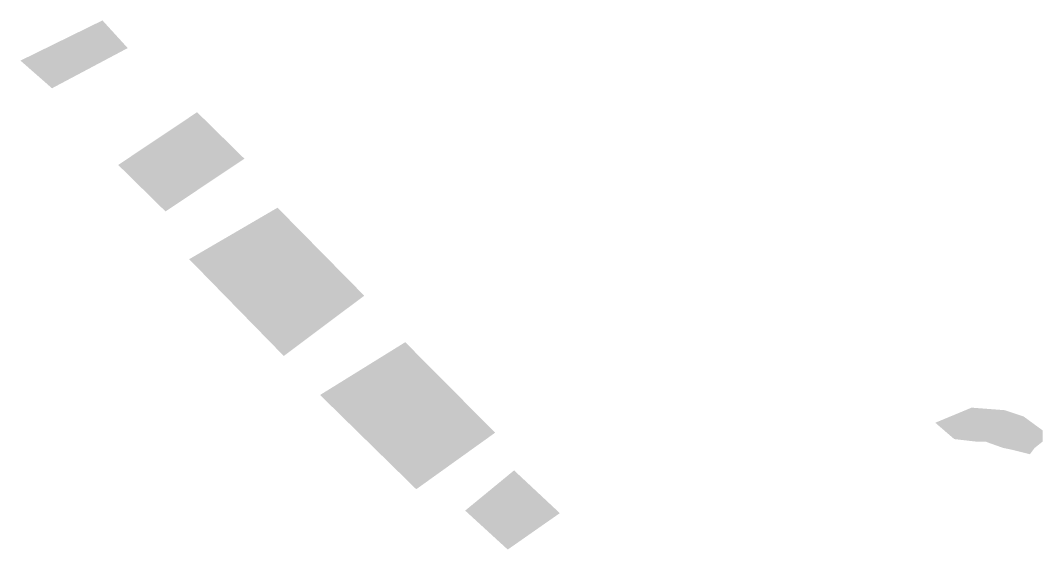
# Model space of a CAD drawing. Header units: inches. Extents: x 127.02365 to 127.02593, y 37.42887 to 37.43005.
import ezdxf

# ---------------------------------------------------------------- set-up
doc = ezdxf.new("R2010")
doc.units = ezdxf.units.IN
doc.header["$MEASUREMENT"] = 0

msp = doc.modelspace()

# ---------------------------------------------------------------- hatches: boundary and pattern name
for points in [[(127.0236452, 37.4299609), (127.0238288, 37.430051), (127.0238853, 37.429989), (127.0237158, 37.4298989), (127.0236452, 37.4299609)], [(127.023864, 37.4297271), (127.0240406, 37.4298453), (127.0241465, 37.4297411), (127.0239699, 37.4296229), (127.023864, 37.4297271)], [(127.0240229, 37.4295159), (127.0242207, 37.4296313), (127.0244148, 37.4294341), (127.0242347, 37.429299), (127.0240229, 37.4295159)], [(127.0243159, 37.4292116), (127.0245066, 37.4293299), (127.0247078, 37.4291271), (127.0245312, 37.4290004), (127.0243159, 37.4292116)], [(127.0257355, 37.4291128), (127.0256931, 37.4291494), (127.0257743, 37.4291832), (127.0258485, 37.4291775), (127.0258909, 37.4291634), (127.0259332, 37.4291324), (127.0259332, 37.4291071), (127.0259156, 37.429093), (127.025905, 37.4290789), (127.0258591, 37.4290902), (127.0258449, 37.429093), (127.0258132, 37.4291043), (127.0258061, 37.4291071), (127.0257849, 37.4291071), (127.0257355, 37.4291128)], [(127.0246407, 37.4289525), (127.0247502, 37.4290426), (127.0248526, 37.4289468), (127.024736, 37.4288652), (127.0246407, 37.4289525)]]:
    msp.add_hatch(color=256).paths.add_polyline_path(points, flags=0)

doc.saveas('drawing.dxf')
